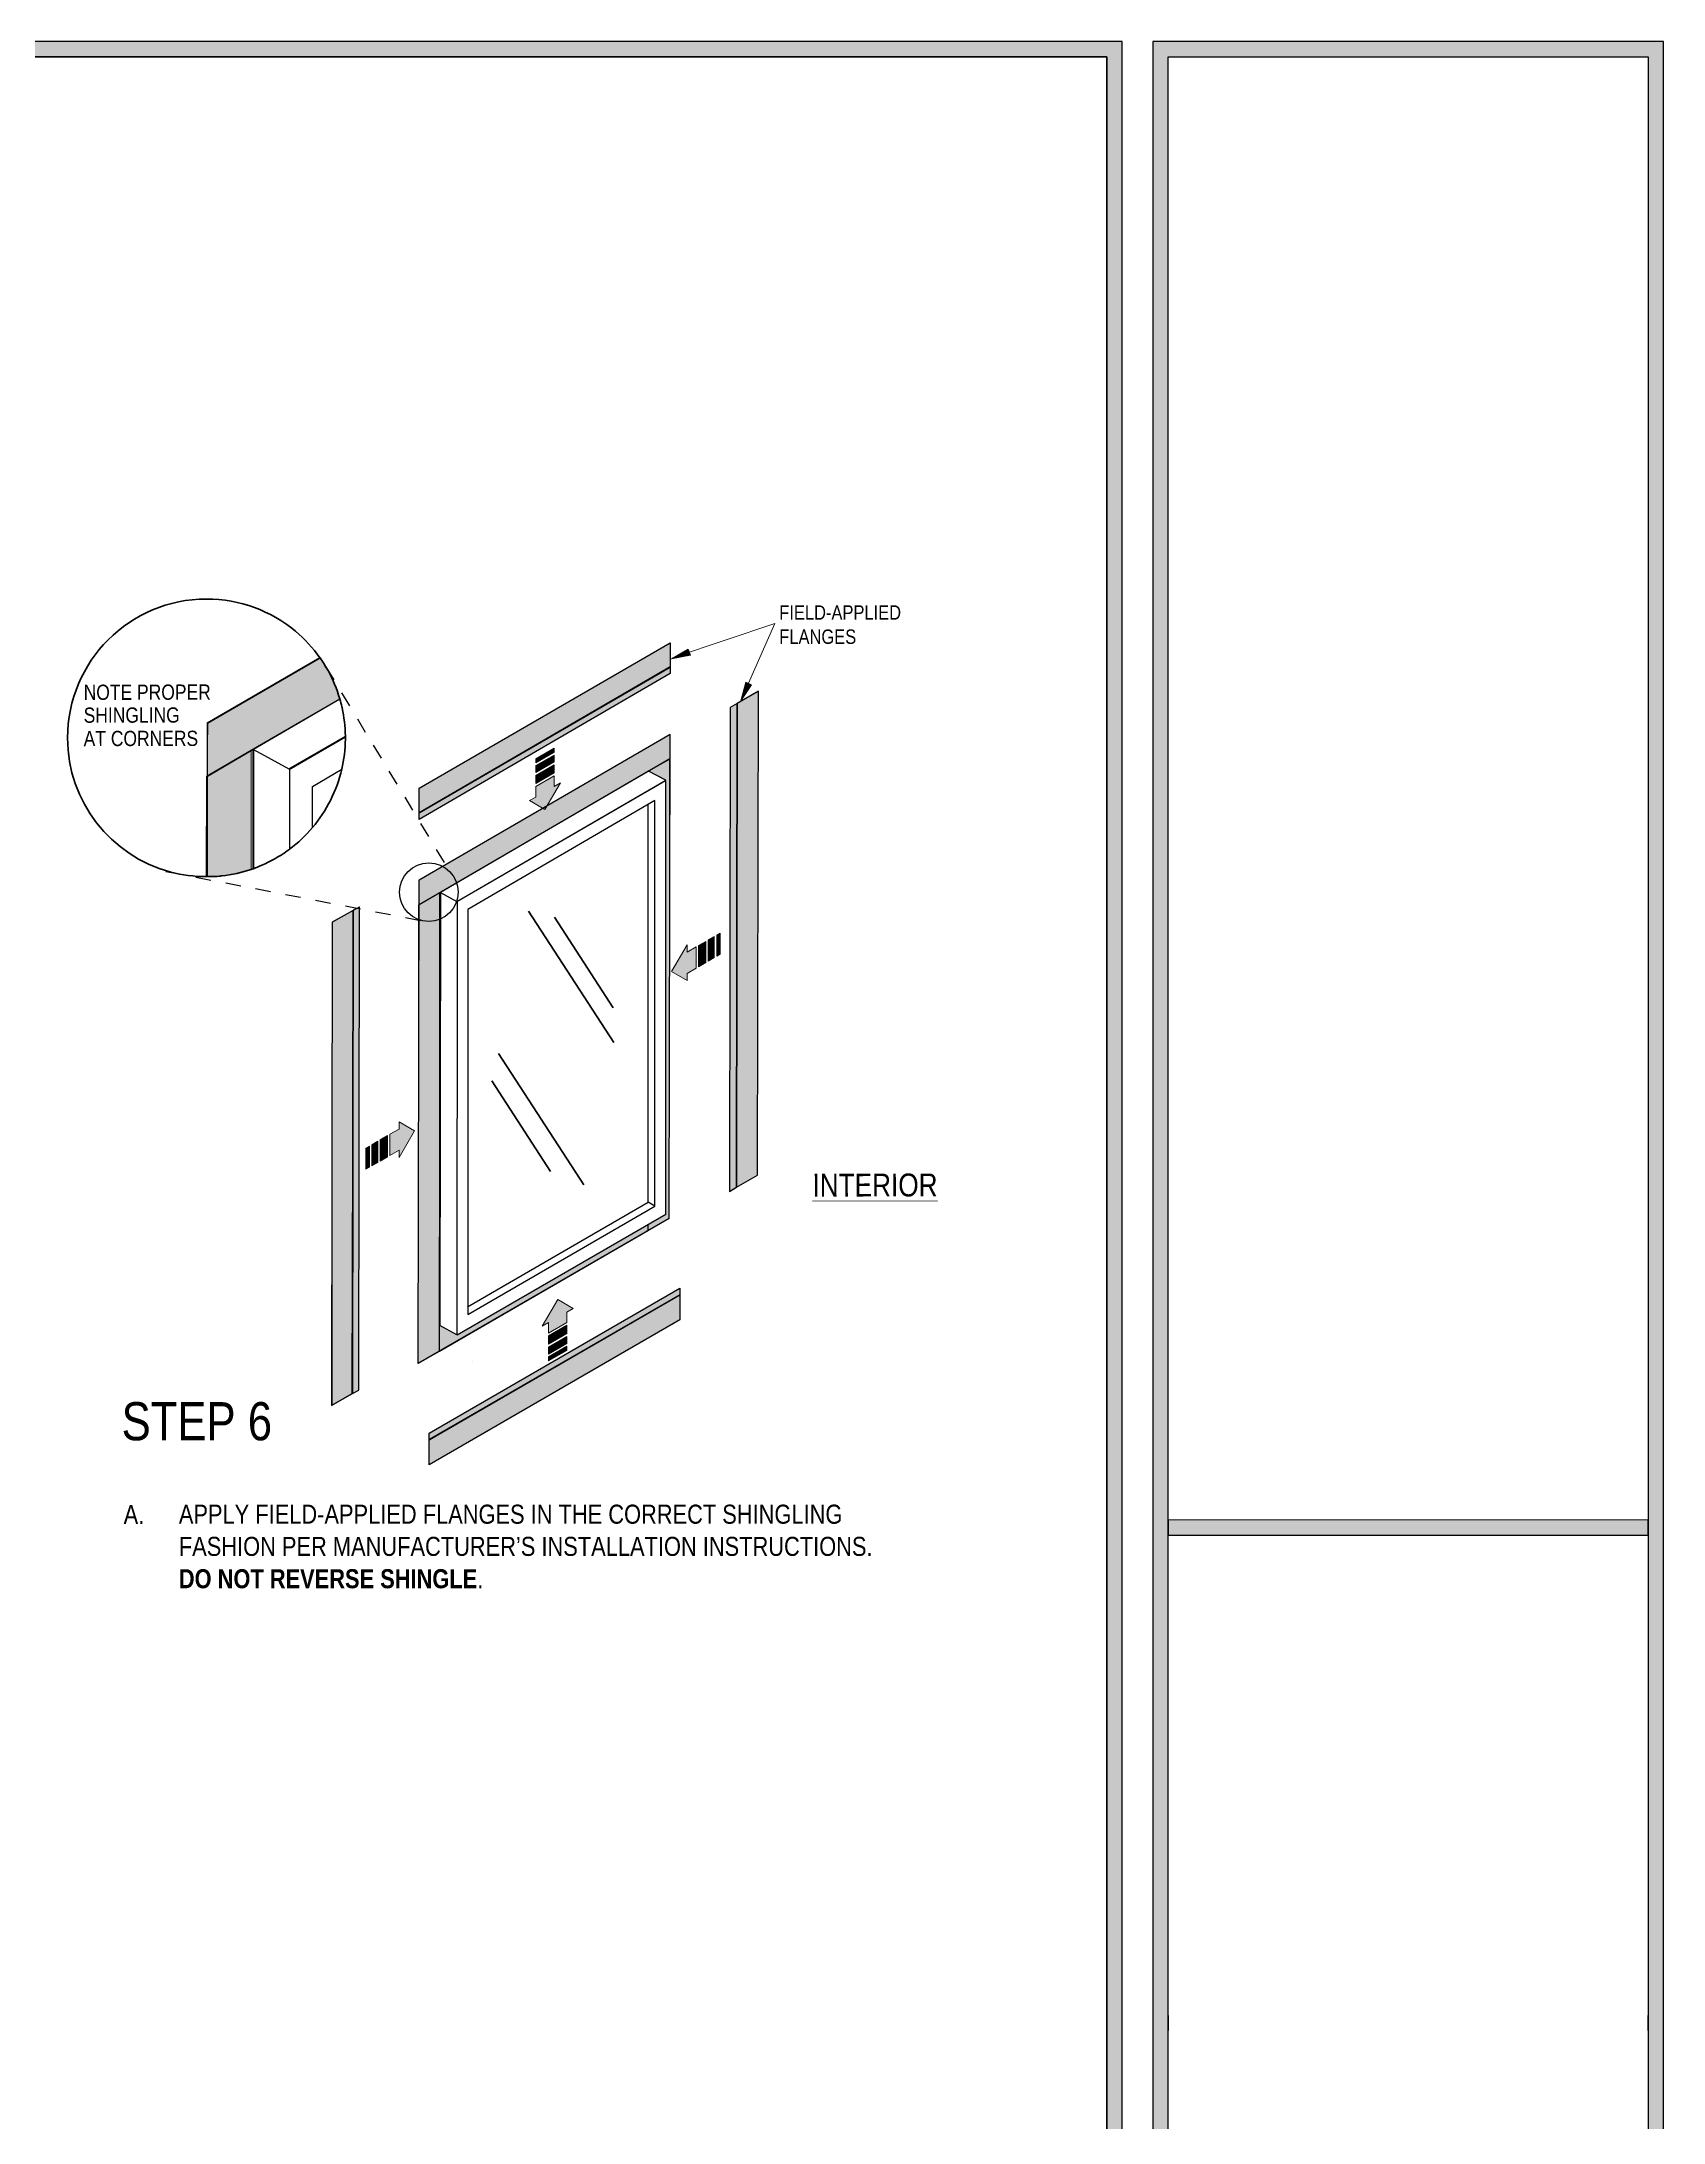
# Model space of a CAD drawing. Extents: x -1140 to 5605, y -816 to 2382.
# Drawn here: x 1177 to 2135, y 497 to 1725 of the extents above; entities that cross this region are included whole.
import ezdxf

# ---------------------------------------------------------------- set-up
doc = ezdxf.new("R2010")
doc.units = 0
doc.header["$MEASUREMENT"] = 0
doc.linetypes.add('AI-Linetype-0', pattern=[18.005434, 9.002717, -9.002717])
doc.linetypes.add('AI-Linetype-1', pattern=[18.005434, 9.002717, -9.002717])
for name, color, linetype, lineweight in [('.ATI-HATCH', 7, 'Continuous', 0), ('.ATI-TEXT', 7, 'Continuous', 0), ('G-ANNO-TTLB', 7, 'Continuous', 0)]:
    doc.layers.add(name, color=color, linetype=linetype, lineweight=lineweight)

# ---------------------------------------------------------------- blocks, each defined once
blk = doc.blocks.new('Block_21')
at = {"layer": '.ATI-HATCH', "color": 3, "lineweight": 25, "true_color": 0x00ff00}
for points in [[(1535.7, 1294.4)], [(1412.5, 1223.1)]]:
    blk.add_lwpolyline(points, dxfattribs=at)
blk = doc.blocks.new('Block_22')
at = {"layer": '.ATI-HATCH', "color": 3, "lineweight": 25, "true_color": 0x00ff00}
for points in [[(1412.5, 1223.1)], [(1422.5, 1217.5)]]:
    blk.add_lwpolyline(points, dxfattribs=at)
blk = doc.blocks.new('Block_23')
at = {"layer": '.ATI-HATCH', "color": 3, "lineweight": 25, "true_color": 0x00ff00}
for p, q in [((1535.4, 1040.2), (1535.4, 1274.9)), ((1428.8, 978.4), (1535.4, 1040.2))]:
    blk.add_line(p, q, dxfattribs=at)
blk = doc.blocks.new('Block_20')
at = {"layer": '.ATI-HATCH', "color": 3, "lineweight": 25, "true_color": 0x00ff00}
for p, q in [((1545.8, 1288.8), (1422.6, 1217.5)), ((1545.9, 1033.3), (1545.9, 1289.1)), ((1412.8, 1222.8), (1412.5, 967.3)), ((1422.7, 1217.5), (1422.5, 961.8)), ((1422.7, 961.8), (1545.9, 1033.1)), ((1539.4, 1037.8), (1535.4, 1040.2)), ((1422.5, 961.8), (1412.5, 967.3))]:
    blk.add_line(p, q, dxfattribs=at)
at = {"layer": '.ATI-HATCH', "color": 252, "lineweight": 35, "true_color": 0x848484}
for p, q in [((1464.8, 1211.9), (1515.2, 1134.4)), ((1480.2, 1208.4), (1514.8, 1154.9)), ((1447.2, 1127.9), (1497.5, 1050.4)), ((1443.2, 1111.7), (1477.8, 1058.2))]:
    blk.add_line(p, q, dxfattribs=at)
at = {"layer": '.ATI-HATCH', "color": 3, "lineweight": 25, "true_color": 0x00ff00}
for points in [[(1539.4, 1037.8), (1539.4, 1277.3), (1429, 1212.9), (1429, 973.8), (1539.4, 1037.8)], [(1404.1, 1217.5)], [(1421.1, 962.5)]]:
    blk.add_lwpolyline(points, dxfattribs=at)
at = {"layer": '.ATI-HATCH'}
for name in ['Block_21', 'Block_23', 'Block_22']:
    blk.add_blockref(name, (0, 0), dxfattribs=at)
blk = doc.blocks.new('Block_24')
at = {"layer": '.ATI-HATCH', "color": 3, "lineweight": 25, "true_color": 0x00ff00}
for points in [[(1527.4, 1289.1)], [(1412.8, 1222.8)]]:
    blk.add_lwpolyline(points, dxfattribs=at)
blk = doc.blocks.new('Block_25')
at = {"layer": '.ATI-HATCH', "char_height": 0.2, "attachment_point": 7}
for s, insert in [('\\C18;\\c0;\\FArial Narrow|b0|i0|c1;\\H11.253398;\\W1.000000;A.', (1225.8, 850.1)), ('\\C18;\\c0;\\FArial Narrow|b0|i0|c1;\\H11.253398;\\W1.000000;APPLY FIELD-APPLIED FLANGES IN THE CORRECT SHINGLING ', (1258.4, 850.1)), ('\\C18;\\c0;\\FArial Narrow|b0|i0|c1;\\H11.253398;\\W1.000000;FASHION PER MANUFACTURER’S INSTALLATION INSTRUCTIONS. ', (1258.4, 831.1)), ('\\C18;\\c0;\\FArial Narrow Bold|b1|i0|c1;\\H11.253398;\\W1.000000;DO NOT REVERSE SHINGLE\\FArial Narrow|b0|i0|c1;.', (1258.4, 812))]:
    blk.add_mtext(s, dxfattribs=dict(at, insert=insert))
blk = doc.blocks.new('Block_26')
at = {"layer": '.ATI-HATCH', "color": 18, "lineweight": 0, "true_color": 0x000000}
for points in [[(1590.6, 1384)], [(1591.8, 1341.8)]]:
    blk.add_lwpolyline(points, dxfattribs=at)
blk = doc.blocks.new('Block_28')
at = {"layer": '.ATI-HATCH', "color": 3, "lineweight": 25, "true_color": 0x00ff00}
for points in [[(1301.7, 1307.5)], [(1323.3, 1295.6)]]:
    blk.add_lwpolyline(points, dxfattribs=at)
blk = doc.blocks.new('Block_27')
at = {"layer": '.ATI-HATCH', "color": 3, "lineweight": 25, "true_color": 0x00ff00}
for p, q in [((1356.7, 1314.6), (1323.5, 1295.4)), ((1302.4, 1307), (1302.4, 1237)), ((1323.7, 1295.4), (1323.7, 1248.5))]:
    blk.add_line(p, q, dxfattribs=at)
for points in [[(1301.7, 1307.5)], [(1283.7, 1295.4)], [(1337.3, 1261.3), (1337.3, 1285.6), (1354.6, 1295.7)]]:
    blk.add_lwpolyline(points, dxfattribs=at)
at = {"layer": '.ATI-HATCH'}
blk.add_blockref('Block_28', (0, 0), dxfattribs=at)
blk = doc.blocks.new('Block_29')
at = {"layer": '.ATI-HATCH', "char_height": 0.2, "attachment_point": 7, "rotation": 0.1123}
for s, insert in [('\\C18;\\c0;\\FArial Narrow|b0|i0|c1;\\H9.002643;\\W0.999992;NOTE PROPER', (1202.2, 1336.5)), ('\\C18;\\c0;\\FArial Narrow|b0|i0|c1;\\H9.002643;\\W0.999992;SHINGLING', (1202.2, 1323)), ('\\C18;\\c0;\\FArial Narrow|b0|i0|c1;\\H9.002643;\\W0.999992;AT CORNERS', (1202.2, 1309.2))]:
    blk.add_mtext(s, dxfattribs=dict(at, insert=insert))
blk = doc.blocks.new('Block_30')
at = {"layer": '.ATI-HATCH', "true_color": 0x000000, "transparency": 33554687}
h = blk.add_hatch(color=18, dxfattribs=at)
h.dxf.hatch_style = 2
h.paths.add_polyline_path([(1487.5, 969.1), (1487.5, 975.2), (1491.2, 977.4), (1482.1, 982.7), (1473, 966.8), (1476.7, 969), (1476.7, 962.8)])
h = blk.add_hatch(color=18, dxfattribs=at)
h.dxf.hatch_style = 2
h.paths.add_polyline_path([(1487.5, 962.5), (1476.7, 956.2), (1476.7, 961.1), (1487.5, 967.4)])
h = blk.add_hatch(color=18, dxfattribs=at)
h.dxf.hatch_style = 2
h.paths.add_polyline_path([(1487.5, 956.7), (1476.7, 950.4), (1476.7, 954.5), (1487.5, 960.8)])
h = blk.add_hatch(color=18, dxfattribs=at)
h.dxf.hatch_style = 2
h.paths.add_polyline_path([(1487.5, 952.6), (1476.7, 946.4), (1476.7, 948.8), (1487.5, 955)])
at = {"layer": '.ATI-HATCH'}
for points in [[(1487.5, 969.1), (1487.5, 975.2), (1491.2, 977.4), (1482.1, 982.7), (1473, 966.8), (1476.7, 969), (1476.7, 962.8)], [(1487.5, 962.5), (1476.7, 956.2), (1476.7, 961.1), (1487.5, 967.4)], [(1487.5, 956.7), (1476.7, 950.4), (1476.7, 954.5), (1487.5, 960.8)], [(1487.5, 952.6), (1476.7, 946.4), (1476.7, 948.8), (1487.5, 955)]]:
    blk.add_lwpolyline(points, close=True, dxfattribs=at)
blk = doc.blocks.new('Block_31')
at = {"layer": '.ATI-HATCH', "true_color": 0x000000, "transparency": 33554687}
h = blk.add_hatch(color=18, dxfattribs=at)
h.dxf.hatch_style = 2
h.paths.add_polyline_path([(1563.8, 1190.8), (1558.5, 1187.7), (1558.5, 1192), (1549.3, 1176.2), (1558.5, 1170.9), (1558.5, 1175.2), (1563.8, 1178.3)])
h = blk.add_hatch(color=18, dxfattribs=at)
h.dxf.hatch_style = 2
h.paths.add_polyline_path([(1569.5, 1194.1), (1569.5, 1181.6), (1565.3, 1179.1), (1565.3, 1191.7)])
h = blk.add_hatch(color=18, dxfattribs=at)
h.dxf.hatch_style = 2
h.paths.add_polyline_path([(1574.5, 1197), (1574.5, 1184.5), (1571, 1182.4), (1571, 1195)])
h = blk.add_hatch(color=18, dxfattribs=at)
h.dxf.hatch_style = 2
h.paths.add_polyline_path([(1578, 1199), (1578, 1186.5), (1576, 1185.3), (1576, 1197.8)])
at = {"layer": '.ATI-HATCH'}
for points in [[(1563.8, 1190.8), (1558.5, 1187.7), (1558.5, 1192), (1549.3, 1176.2), (1558.5, 1170.9), (1558.5, 1175.2), (1563.8, 1178.3)], [(1569.5, 1194.1), (1569.5, 1181.6), (1565.3, 1179.1), (1565.3, 1191.7)], [(1574.5, 1197), (1574.5, 1184.5), (1571, 1182.4), (1571, 1195)], [(1578, 1199), (1578, 1186.5), (1576, 1185.3), (1576, 1197.8)]]:
    blk.add_lwpolyline(points, close=True, dxfattribs=at)
blk = doc.blocks.new('Block_32')
at = {"layer": '.ATI-HATCH', "true_color": 0x000000, "transparency": 33554687}
h = blk.add_hatch(color=18, dxfattribs=at)
h.dxf.hatch_style = 2
h.paths.add_polyline_path([(1469.1, 1301.9), (1480, 1308.2), (1480, 1305.8), (1469.1, 1299.5)])
h = blk.add_hatch(color=18, dxfattribs=at)
h.dxf.hatch_style = 2
h.paths.add_polyline_path([(1469.1, 1297.9), (1480, 1304.1), (1480, 1300), (1469.1, 1293.8)])
h = blk.add_hatch(color=18, dxfattribs=at)
h.dxf.hatch_style = 2
h.paths.add_polyline_path([(1469.1, 1285.5), (1469.1, 1279.3), (1465.4, 1277.2), (1474.5, 1271.9), (1483.7, 1287.7), (1480, 1285.6), (1480, 1291.8)])
h = blk.add_hatch(color=18, dxfattribs=at)
h.dxf.hatch_style = 2
h.paths.add_polyline_path([(1469.1, 1292.1), (1480, 1298.4), (1480, 1293.5), (1469.1, 1287.2)])
at = {"layer": '.ATI-HATCH'}
for points in [[(1469.1, 1301.9), (1480, 1308.2), (1480, 1305.8), (1469.1, 1299.5)], [(1469.1, 1297.9), (1480, 1304.1), (1480, 1300), (1469.1, 1293.8)], [(1469.1, 1285.5), (1469.1, 1279.3), (1465.4, 1277.2), (1474.5, 1271.9), (1483.7, 1287.7), (1480, 1285.6), (1480, 1291.8)], [(1469.1, 1292.1), (1480, 1298.4), (1480, 1293.5), (1469.1, 1287.2)]]:
    blk.add_lwpolyline(points, close=True, dxfattribs=at)
blk = doc.blocks.new('Block_33')
at = {"layer": '.ATI-HATCH', "true_color": 0x000000, "transparency": 33554687}
h = blk.add_hatch(color=18, dxfattribs=at)
h.dxf.hatch_style = 2
h.paths.add_polyline_path([(1383, 1067.7), (1388.4, 1070.8), (1388.4, 1066.5), (1397.5, 1082.3), (1388.4, 1087.6), (1388.4, 1083.3), (1383, 1080.2)])
h = blk.add_hatch(color=18, dxfattribs=at)
h.dxf.hatch_style = 2
h.paths.add_polyline_path([(1368.8, 1059.5), (1368.8, 1072), (1370.9, 1073.2), (1370.9, 1060.7)])
h = blk.add_hatch(color=18, dxfattribs=at)
h.dxf.hatch_style = 2
h.paths.add_polyline_path([(1372.3, 1061.5), (1372.3, 1074), (1375.9, 1076.1), (1375.9, 1063.5)])
h = blk.add_hatch(color=18, dxfattribs=at)
h.dxf.hatch_style = 2
h.paths.add_polyline_path([(1377.3, 1064.4), (1377.3, 1076.9), (1381.6, 1079.4), (1381.6, 1066.8)])
at = {"layer": '.ATI-HATCH'}
for points in [[(1383, 1067.7), (1388.4, 1070.8), (1388.4, 1066.5), (1397.5, 1082.3), (1388.4, 1087.6), (1388.4, 1083.3), (1383, 1080.2)], [(1368.8, 1059.5), (1368.8, 1072), (1370.9, 1073.2), (1370.9, 1060.7)], [(1372.3, 1061.5), (1372.3, 1074), (1375.9, 1076.1), (1375.9, 1063.5)], [(1377.3, 1064.4), (1377.3, 1076.9), (1381.6, 1079.4), (1381.6, 1066.8)]]:
    blk.add_lwpolyline(points, close=True, dxfattribs=at)

msp = doc.modelspace()

# ---------------------------------------------------------------- hatches: boundary and pattern name
at = {"layer": '.ATI-HATCH', "true_color": 0x808080, "transparency": 33554470}
for points in [[(1548.5, 1356.2), (1548.5, 1370.3), (1400.3, 1284.5), (1400.3, 1270)], [(1600.6, 1341.6), (1588.2, 1334.7), (1587.9, 1049.2), (1599.8, 1056.1)], [(1548.3, 1302), (1548.4, 1316.2), (1400.2, 1230.3), (1400.2, 1215.8)], [(1548.1, 1301.4), (1535.7, 1294.5), (1545.9, 1289.1), (1545.9, 1033.1), (1535.3, 1026.8), (1535.5, 1023.3), (1547.9, 1030.5)], [(1412.2, 1222.8), (1399.9, 1215.7), (1399.7, 944.9), (1412.2, 952)], [(1361.3, 1212.4), (1349, 1205.3), (1348.9, 920.5), (1360.5, 927.2)], [(1535.6, 1023.4), (1535.3, 1026.8), (1422.5, 961.8), (1412.2, 967.3), (1412.2, 952)], [(1554.2, 970.7), (1554.3, 985.2), (1406.1, 899.7), (1406.1, 885.1)]]:
    msp.add_hatch(color=8, dxfattribs=at).paths.add_polyline_path(points)
at = {"layer": '.ATI-HATCH', "true_color": 0x000000, "transparency": 33554687}
h = msp.add_hatch(color=18, dxfattribs=at)
h.dxf.hatch_style = 2
h.paths.add_polyline_path([(1560.5, 1363.1), (1549.3, 1360.8), (1559.2, 1366.6)])
at = {"layer": '.ATI-HATCH', "true_color": 0x808080, "transparency": 33554470}
h = msp.add_hatch(color=8, dxfattribs=at)
edge = h.paths.add_edge_path()
edge.add_spline(control_points=[(1353.4, 1337.3), (1353.4, 1337.3), (1301.1, 1306.9), (1301.1, 1306.9), (1301.1, 1306.9), (1275.2, 1291.9), (1275.2, 1291.9), (1275.2, 1291.9), (1275.2, 1323.2), (1275.2, 1323.2), (1275.2, 1323.2), (1341.6, 1361.6), (1341.6, 1361.6), (1341.6, 1361.6), (1341.7, 1361.5), (1341.7, 1361.5), (1341.7, 1361.5), (1341.8, 1361.5), (1341.8, 1361.4), (1343.4, 1359.1), (1344.9, 1356.7), (1346.3, 1354.2), (1346.3, 1354.2), (1346.4, 1354.1), (1346.4, 1354.1), (1346.4, 1354.1), (1346.4, 1354), (1346.5, 1354), (1349.3, 1348.7), (1351.7, 1343.2), (1353.4, 1337.3)], knot_values=[0, 0, 0, 0, 1, 1, 1, 2, 2, 2, 3, 3, 3, 4, 4, 4, 5, 5, 5, 6, 6, 6, 7, 7, 7, 8, 8, 8, 9, 9, 9, 10, 10, 10, 10], degree=3, periodic=0)
at = {"layer": '.ATI-HATCH', "true_color": 0x808080, "transparency": 33554559}
for points in [[(1548.5, 1356.2), (1400.3, 1270), (1400.3, 1266.2), (1548.5, 1352.2)], [(1584.1, 1332.3), (1583.6, 1046.4), (1587.9, 1049.2), (1588.1, 1334.8)], [(1361.3, 1212.4), (1361, 927.2), (1364.7, 929.1), (1365.1, 1214.4)], [(1554.2, 989.4), (1406.1, 903.7), (1406.1, 899.9), (1554.3, 985.2)]]:
    msp.add_hatch(color=8, dxfattribs=at).paths.add_polyline_path(points)
at = {"layer": '.ATI-HATCH', "true_color": 0x000000, "transparency": 33554687}
h = msp.add_hatch(color=18, dxfattribs=at)
h.dxf.hatch_style = 2
h.paths.add_polyline_path([(1596.6, 1345.6), (1590.3, 1336.1), (1593.2, 1347.1)])
at = {"layer": '.ATI-HATCH', "true_color": 0x808080, "transparency": 33554470}
h = msp.add_hatch(color=8, dxfattribs=at)
edge = h.paths.add_edge_path()
edge.add_spline(control_points=[(1301.1, 1307), (1301.1, 1307), (1301.1, 1236.6), (1301.1, 1236.6), (1295.6, 1234.7), (1289.7, 1233.4), (1283.7, 1232.8), (1283.6, 1232.7), (1283.4, 1232.7), (1283.3, 1232.7), (1283, 1232.7), (1282.7, 1232.6), (1282.4, 1232.6), (1280.4, 1232.4), (1278.5, 1232.3), (1276.5, 1232.3), (1276, 1232.4), (1275.6, 1232.5), (1275.1, 1232.6), (1275, 1232.7), (1274.8, 1232.7), (1274.6, 1232.7), (1274.6, 1232.7), (1274.7, 1291.6), (1274.7, 1291.6), (1274.7, 1291.6), (1275.2, 1291.9), (1275.2, 1291.9), (1275.2, 1291.9), (1275.2, 1291.9), (1275.2, 1291.9), (1275.2, 1291.9), (1301.1, 1307), (1301.1, 1307)], knot_values=[0, 0, 0, 0, 1, 1, 1, 2, 2, 2, 3, 3, 3, 4, 4, 4, 5, 5, 5, 6, 6, 6, 7, 7, 7, 8, 8, 8, 9, 9, 9, 10, 10, 10, 11, 11, 11, 11], degree=3, periodic=0)
at = {"layer": 'G-ANNO-TTLB', "true_color": 0xff00ff, "transparency": 33554687}
h = msp.add_hatch(color=6, dxfattribs=at)
edge = h.paths.add_edge_path()
edge.add_spline(control_points=[(1815.4, -731.7), (1815.4, -731.7), (-1114.1, -731.7), (-1114.1, -731.7), (-1114.1, -731.7), (-1114.1, 1725.3), (-1114.1, 1725.3), (-1114.1, 1725.3), (1815.4, 1725.3), (1815.4, 1725.3), (1815.4, 1725.3), (1815.4, -731.7), (1815.4, -731.7)], knot_values=[0, 0, 0, 0, 1, 1, 1, 2, 2, 2, 3, 3, 3, 4, 4, 4, 4], degree=3, periodic=0)
edge = h.paths.add_edge_path()
edge.add_spline(control_points=[(-1105.1, 1716.3), (-1105.1, 1716.3), (-1105.1, -722.7), (-1105.1, -722.7), (-1105.1, -722.7), (1806.4, -722.7), (1806.4, -722.7), (1806.4, -722.7), (1806.4, 1716.3), (1806.4, 1716.3), (1806.4, 1716.3), (-1105.1, 1716.3), (-1105.1, 1716.3)], knot_values=[0, 0, 0, 0, 1, 1, 1, 2, 2, 2, 3, 3, 3, 4, 4, 4, 4], degree=3, periodic=0)
edge.add_line((-1105.1, 1716.3), (-1105.1, 1716.3))
h = msp.add_hatch(color=6, dxfattribs=at)
edge = h.paths.add_edge_path()
edge.add_spline(control_points=[(2134.9, 1725.3), (2134.9, 1725.3), (2134.9, -731.7), (2134.9, -731.7), (2134.9, -731.7), (1833.5, -731.7), (1833.5, -731.7), (1833.5, -731.7), (1833.5, 1725.3), (1833.5, 1725.3), (1833.5, 1725.3), (2134.9, 1725.3), (2134.9, 1725.3)], knot_values=[0, 0, 0, 0, 1, 1, 1, 2, 2, 2, 3, 3, 3, 4, 4, 4, 4], degree=3, periodic=0)
edge = h.paths.add_edge_path()
edge.add_spline(control_points=[(2125.9, 1716.3), (2125.9, 1716.3), (1842.5, 1716.3), (1842.5, 1716.3), (1842.5, 1716.3), (1842.5, -722.7), (1842.5, -722.7), (1842.5, -722.7), (2125.9, -722.7), (2125.9, -722.7), (2125.9, -722.7), (2125.9, 1716.3), (2125.9, 1716.3)], knot_values=[0, 0, 0, 0, 1, 1, 1, 2, 2, 2, 3, 3, 3, 4, 4, 4, 4], degree=3, periodic=0)
edge.add_line((2125.9, 1716.3), (2125.9, 1716.3))
msp.add_hatch(color=6, dxfattribs=at).paths.add_polyline_path([(2125.9, 843.5), (1842.5, 843.5), (1842.5, 852.5), (2125.9, 852.5)])

# ---------------------------------------------------------------- linework, layer by layer
at = {"layer": '.ATI-HATCH', "color": 18, "lineweight": 0, "true_color": 0x000000}
for q in [(1551.7, 1362.1), (1591.8, 1339.9)]:
    msp.add_line((1610.2, 1381.8), q, dxfattribs=at)
at = {"layer": '.ATI-HATCH', "color": 18, "linetype": 'AI-Linetype-1', "lineweight": 25, "true_color": 0x000000}
msp.add_line((1345.2, 1356.2), (1419.2, 1233.8), dxfattribs=at)
at = {"layer": '.ATI-HATCH', "color": 3, "lineweight": 25, "true_color": 0x00ff00}
for p, q in [((1548.4, 1316.2), (1400.2, 1230.2)), ((1547.9, 1030.4), (1548.4, 1316.2)), ((1548.3, 1301.9), (1400.2, 1215.7)), ((1399.7, 944.9), (1400.2, 1230.2)), ((1412.2, 952), (1412.6, 1223.1)), ((1547.9, 1030.4), (1399.7, 944.9)), ((1535.5, 1023.3), (1535.5, 1026.5)), ((1431.5, 945.9), (1431.5, 945.9))]:
    msp.add_line(p, q, dxfattribs=at)
at = {"layer": '.ATI-HATCH', "color": 18, "linetype": 'AI-Linetype-0', "lineweight": 25, "true_color": 0x000000}
msp.add_line((1250.7, 1235.4), (1404.1, 1205.9), dxfattribs=at)
at = {"layer": '.ATI-HATCH', "color": 3, "lineweight": 25, "true_color": 0x00ff00}
for points in [[(1548.5, 1356.2), (1400.3, 1270), (1400.3, 1284.5), (1548.5, 1370.4)], [(1548.5, 1352.2), (1400.3, 1266), (1400.3, 1270), (1548.5, 1355.9)], [(1600.1, 1056.1), (1600.6, 1341.8), (1588.1, 1334.6), (1587.7, 1048.9)], [(1587.7, 1048.9), (1588.1, 1334.6), (1584, 1332.1), (1583.6, 1046.4)], [(1412.8, 1223), (1422.5, 1217.7), (1545.9, 1289.3), (1535.6, 1294.5)], [(1361, 927.1), (1361.4, 1212.3), (1349, 1205.4), (1348.5, 920.1)], [(1364.7, 929.1), (1365.1, 1214.3), (1361.4, 1212.5), (1361, 927.2)], [(1554.2, 985.4), (1406.1, 899.9), (1406.1, 903.7), (1554.2, 989.4)], [(1554.2, 970.7), (1406.1, 885.1), (1406.1, 899.7), (1554.2, 985.4)]]:
    msp.add_lwpolyline(points, close=True, dxfattribs=at)
at = {"layer": '.ATI-HATCH'}
for points in [[(1548.5, 1356.2), (1548.5, 1370.3), (1400.3, 1284.5), (1400.3, 1270)], [(1560.5, 1363.1), (1549.3, 1360.8), (1559.2, 1366.6), (1559.2, 1366.6)], [(1548.5, 1356.2), (1400.3, 1270), (1400.3, 1266.2), (1548.5, 1352.2)], [(1600.6, 1341.6), (1588.2, 1334.7), (1587.9, 1049.2), (1599.8, 1056.1)], [(1596.6, 1345.6), (1590.3, 1336.1), (1593.2, 1347.1), (1593.2, 1347.1)], [(1548.3, 1302), (1548.4, 1316.2), (1400.2, 1230.3), (1400.2, 1215.8)], [(1548.1, 1301.4), (1535.7, 1294.5), (1545.9, 1289.1), (1545.9, 1033.1), (1535.3, 1026.8), (1535.5, 1023.3), (1547.9, 1030.5)], [(1412.2, 1222.8), (1399.9, 1215.7), (1399.7, 944.9), (1412.2, 952)], [(1361.3, 1212.4), (1349, 1205.3), (1348.9, 920.5), (1360.5, 927.2)], [(1361.3, 1212.4), (1361, 927.2), (1364.7, 929.1), (1365.1, 1214.4)], [(1535.6, 1023.4), (1535.3, 1026.8), (1422.5, 961.8), (1412.2, 967.3), (1412.2, 952)], [(1554.2, 989.4), (1406.1, 903.7), (1406.1, 899.9), (1554.3, 985.2)], [(1554.2, 970.7), (1554.3, 985.2), (1406.1, 899.7), (1406.1, 885.1)]]:
    msp.add_lwpolyline(points, close=True, dxfattribs=at)
at = {"layer": '.ATI-HATCH', "color": 3, "lineweight": 25, "true_color": 0x00ff00}
for points in [[(1275.3, 1322.9), (1341.8, 1361.4), (1341.8, 1361.4)], [(1275.3, 1291.7), (1301.1, 1306.8), (1302.1, 1307.3), (1353.4, 1337.2)], [(1275.3, 1322.8), (1275.2, 1308.9), (1275.2, 1291.9), (1275.1, 1232.6)], [(1302.1, 1307.5), (1302.1, 1307.3), (1302, 1236.9)], [(1302.5, 1307)], [(1255.2, 1222.2)], [(1390.9, 1183.5)]]:
    msp.add_lwpolyline(points, dxfattribs=at)
at = {"layer": '.ATI-HATCH'}
msp.add_lwpolyline([(1584.1, 1332.3), (1583.6, 1046.4), (1587.9, 1049.2), (1588.1, 1334.8)], dxfattribs=at)
at = {"layer": '.ATI-HATCH', "color": 1, "lineweight": 25, "true_color": 0xff0000}
for points in [[(1286.2, 1197.6)], [(1281.7, 932.7)], [(1281.7, 932.7)]]:
    msp.add_lwpolyline(points, dxfattribs=at)
at = {"layer": '.ATI-HATCH', "color": 18, "lineweight": 25, "true_color": 0x000000}
msp.add_circle((1406, 1223.1), 17.3, dxfattribs=at)
at = {"layer": '.ATI-HATCH', "color": 18, "lineweight": 35, "true_color": 0x000000}
msp.add_open_spline([(1356.7, 1314.6), (1356.7, 1314.6), (1356.7, 1313.5), (1356.7, 1313.5), (1356.7, 1307.4), (1355.9, 1301.4), (1354.6, 1295.7), (1351.6, 1282.8), (1345.6, 1271.1), (1337.3, 1261.3), (1333.3, 1256.5), (1328.7, 1252.2), (1323.7, 1248.5), (1323.2, 1248.1), (1322.8, 1247.8), (1322.3, 1247.5), (1317.6, 1244.1), (1312.6, 1241.3), (1307.3, 1239), (1305.6, 1238.3), (1304, 1237.6), (1302.4, 1237), (1302.2, 1237), (1302.1, 1236.9), (1302, 1236.9), (1301.7, 1236.8), (1301.4, 1236.7), (1301.1, 1236.6), (1295.6, 1234.7), (1289.7, 1233.4), (1283.7, 1232.8), (1283.6, 1232.7), (1283.4, 1232.7), (1283.3, 1232.7), (1283, 1232.7), (1282.7, 1232.6), (1282.4, 1232.6), (1280.4, 1232.4), (1278.5, 1232.3), (1276.5, 1232.3), (1275.9, 1232.3), (1275.3, 1232.3), (1274.7, 1232.3), (1267.4, 1232.3), (1260.4, 1233.2), (1253.7, 1235), (1253.5, 1235), (1253.3, 1235.1), (1253.1, 1235.1), (1218.3, 1244.6), (1192.7, 1276.4), (1192.7, 1314.2), (1192.7, 1359.5), (1229.4, 1396.2), (1274.7, 1396.2), (1294.6, 1396.2), (1312.8, 1389.2), (1327, 1377.4), (1327.1, 1377.3), (1327.2, 1377.3), (1327.2, 1377.2), (1332.7, 1372.6), (1337.6, 1367.3), (1341.7, 1361.5), (1341.7, 1361.5), (1341.8, 1361.5), (1341.8, 1361.4), (1343.4, 1359.1), (1344.9, 1356.7), (1346.3, 1354.2), (1346.3, 1354.2), (1346.4, 1354.1), (1346.4, 1354.1), (1346.4, 1354.1), (1346.4, 1354), (1346.5, 1354), (1349.3, 1348.7), (1351.7, 1343.2), (1353.4, 1337.3), (1353.4, 1337.3), (1353.4, 1337.2), (1353.4, 1337.2), (1353.5, 1337.2), (1353.5, 1337.1), (1353.5, 1337.1), (1353.9, 1335.6), (1354.3, 1334.1), (1354.6, 1332.6), (1354.7, 1332.4), (1354.8, 1332.1), (1354.8, 1331.9), (1356, 1326.5), (1356.6, 1321), (1356.7, 1315.3), (1356.7, 1315.1), (1356.7, 1314.8), (1356.7, 1314.6)], degree=3, knots=[0, 0, 0, 0, 1, 1, 1, 2, 2, 2, 3, 3, 3, 4, 4, 4, 5, 5, 5, 6, 6, 6, 7, 7, 7, 8, 8, 8, 9, 9, 9, 10, 10, 10, 11, 11, 11, 12, 12, 12, 13, 13, 13, 14, 14, 14, 15, 15, 15, 16, 16, 16, 17, 17, 17, 18, 18, 18, 19, 19, 19, 20, 20, 20, 21, 21, 21, 22, 22, 22, 23, 23, 23, 24, 24, 24, 25, 25, 25, 26, 26, 26, 27, 27, 27, 28, 28, 28, 29, 29, 29, 30, 30, 30, 31, 31, 31, 32, 32, 32, 32], dxfattribs=at)
at = {"layer": '.ATI-HATCH'}
for points, knots in [([(1353.4, 1337.3), (1353.4, 1337.3), (1301.1, 1306.9), (1301.1, 1306.9), (1301.1, 1306.9), (1275.2, 1291.9), (1275.2, 1291.9), (1275.2, 1291.9), (1275.2, 1323.2), (1275.2, 1323.2), (1275.2, 1323.2), (1341.6, 1361.6), (1341.6, 1361.6), (1341.6, 1361.6), (1341.7, 1361.5), (1341.7, 1361.5), (1341.7, 1361.5), (1341.8, 1361.5), (1341.8, 1361.4), (1343.4, 1359.1), (1344.9, 1356.7), (1346.3, 1354.2), (1346.3, 1354.2), (1346.4, 1354.1), (1346.4, 1354.1), (1346.4, 1354.1), (1346.4, 1354), (1346.5, 1354), (1349.3, 1348.7), (1351.7, 1343.2), (1353.4, 1337.3)], [0, 0, 0, 0, 1, 1, 1, 2, 2, 2, 3, 3, 3, 4, 4, 4, 5, 5, 5, 6, 6, 6, 7, 7, 7, 8, 8, 8, 9, 9, 9, 10, 10, 10, 10]), ([(1301.1, 1307), (1301.1, 1307), (1301.1, 1236.6), (1301.1, 1236.6), (1295.6, 1234.7), (1289.7, 1233.4), (1283.7, 1232.8), (1283.6, 1232.7), (1283.4, 1232.7), (1283.3, 1232.7), (1283, 1232.7), (1282.7, 1232.6), (1282.4, 1232.6), (1280.4, 1232.4), (1278.5, 1232.3), (1276.5, 1232.3), (1276, 1232.4), (1275.6, 1232.5), (1275.1, 1232.6), (1275, 1232.7), (1274.8, 1232.7), (1274.6, 1232.7), (1274.6, 1232.7), (1274.7, 1291.6), (1274.7, 1291.6), (1274.7, 1291.6), (1275.2, 1291.9), (1275.2, 1291.9), (1275.2, 1291.9), (1275.2, 1291.9), (1275.2, 1291.9), (1275.2, 1291.9), (1301.1, 1307), (1301.1, 1307)], [0, 0, 0, 0, 1, 1, 1, 2, 2, 2, 3, 3, 3, 4, 4, 4, 5, 5, 5, 6, 6, 6, 7, 7, 7, 8, 8, 8, 9, 9, 9, 10, 10, 10, 11, 11, 11, 11])]:
    msp.add_open_spline(points, degree=3, knots=knots, dxfattribs=at)
at = {"layer": '.ATI-HATCH', "color": 3, "lineweight": 25, "true_color": 0x00ff00}
msp.add_open_spline([(1356.7, 1315.3), (1356.7, 1315.3), (1323.3, 1296), (1323.3, 1296), (1323.3, 1296), (1302.4, 1307.4), (1302.4, 1307.4), (1302.4, 1307.4), (1353.5, 1337.1), (1353.5, 1337.1), (1353.9, 1335.6), (1354.3, 1334.1), (1354.6, 1332.6), (1354.7, 1332.4), (1354.8, 1332.1), (1354.8, 1331.9), (1356, 1326.5), (1356.6, 1321), (1356.7, 1315.3)], degree=3, knots=[0, 0, 0, 0, 1, 1, 1, 2, 2, 2, 3, 3, 3, 4, 4, 4, 5, 5, 5, 6, 6, 6, 6], dxfattribs=at)
at = {"layer": 'G-ANNO-TTLB', "color": 6, "lineweight": 30, "true_color": 0xff00ff}
for p, q in [((1815.4, 1725.3), (-1114.1, 1725.3)), ((1815.4, -731.7), (1815.4, 1725.3)), ((2134.9, 1725.3), (1833.5, 1725.3)), ((1833.5, 1725.3), (1833.5, -731.7)), ((2134.9, -731.7), (2134.9, 1725.3)), ((1806.4, 1716.3), (-1105.1, 1716.3)), ((-1105.1, 1716.3), (1806.4, 1716.3)), ((1806.4, -722.7), (1806.4, 1716.3)), ((1806.4, 1716.3), (1806.4, -722.7)), ((1842.5, -722.7), (1842.5, 1716.3)), ((1842.5, 1716.3), (2125.9, 1716.3)), ((2125.9, 1716.3), (2125.9, -722.7)), ((1842.5, 852.5), (1842.5, 843.5)), ((2125.9, 843.5), (2125.9, 852.5)), ((1842.5, 843.5), (2125.9, 843.5)), ((1842.5, 560), (1842.5, 551)), ((2125.9, 551), (2125.9, 560))]:
    msp.add_line(p, q, dxfattribs=at)
at = {"layer": 'G-ANNO-TTLB'}
msp.add_lwpolyline([(2125.9, 843.5), (1842.5, 843.5), (1842.5, 852.5), (2125.9, 852.5)], close=True, dxfattribs=at)
for points in [[(1815.4, -731.7), (1815.4, -731.7), (-1114.1, -731.7), (-1114.1, -731.7), (-1114.1, -731.7), (-1114.1, 1725.3), (-1114.1, 1725.3), (-1114.1, 1725.3), (1815.4, 1725.3), (1815.4, 1725.3), (1815.4, 1725.3), (1815.4, -731.7), (1815.4, -731.7)], [(2134.9, 1725.3), (2134.9, 1725.3), (2134.9, -731.7), (2134.9, -731.7), (2134.9, -731.7), (1833.5, -731.7), (1833.5, -731.7), (1833.5, -731.7), (1833.5, 1725.3), (1833.5, 1725.3), (1833.5, 1725.3), (2134.9, 1725.3), (2134.9, 1725.3)], [(-1105.1, 1716.3), (-1105.1, 1716.3), (-1105.1, -722.7), (-1105.1, -722.7), (-1105.1, -722.7), (1806.4, -722.7), (1806.4, -722.7), (1806.4, -722.7), (1806.4, 1716.3), (1806.4, 1716.3), (1806.4, 1716.3), (-1105.1, 1716.3), (-1105.1, 1716.3)], [(2125.9, 1716.3), (2125.9, 1716.3), (1842.5, 1716.3), (1842.5, 1716.3), (1842.5, 1716.3), (1842.5, -722.7), (1842.5, -722.7), (1842.5, -722.7), (2125.9, -722.7), (2125.9, -722.7), (2125.9, -722.7), (2125.9, 1716.3), (2125.9, 1716.3)]]:
    msp.add_open_spline(points, degree=3, knots=[0, 0, 0, 0, 1, 1, 1, 2, 2, 2, 3, 3, 3, 4, 4, 4, 4], dxfattribs=at)

# ---------------------------------------------------------------- block references
at = {"layer": '.ATI-HATCH'}
for name in ['Block_26', 'Block_29', 'Block_27', 'Block_32', 'Block_20', 'Block_24', 'Block_31', 'Block_33', 'Block_30', 'Block_25']:
    msp.add_blockref(name, (0, 0), dxfattribs=at)

# ---------------------------------------------------------------- texts
at = {"layer": '.ATI-HATCH', "char_height": 0.2, "attachment_point": 7}
for s, insert in [('\\C18;\\c0;\\FArial Narrow|b0|i0|c1;\\H8.496000;\\W1.000000;FIELD-APPLIED', (1612.9, 1384)), ('\\C18;\\c0;\\FArial Narrow|b0|i0|c1;\\H8.496000;\\W1.000000;FLANGES', (1612.9, 1369.6)), ('\\C18;\\c0;\\FArial Narrow|b0|i0|c1;\\H22.506797;\\W1.000000;STEP 6', (1224.6, 899.2))]:
    msp.add_mtext(s, dxfattribs=dict(at, insert=insert))
at = {"layer": '.ATI-TEXT', "insert": (1632.5, 1043.2), "char_height": 0.2, "attachment_point": 7, "rotation": 0.1123}
msp.add_mtext('\\L\\C18;\\c0;\\FArial Narrow|b0|i0|c1;\\H13.500029;\\W1.000002;INTERIOR\\l', dxfattribs=at)

doc.saveas('drawing.dxf')
